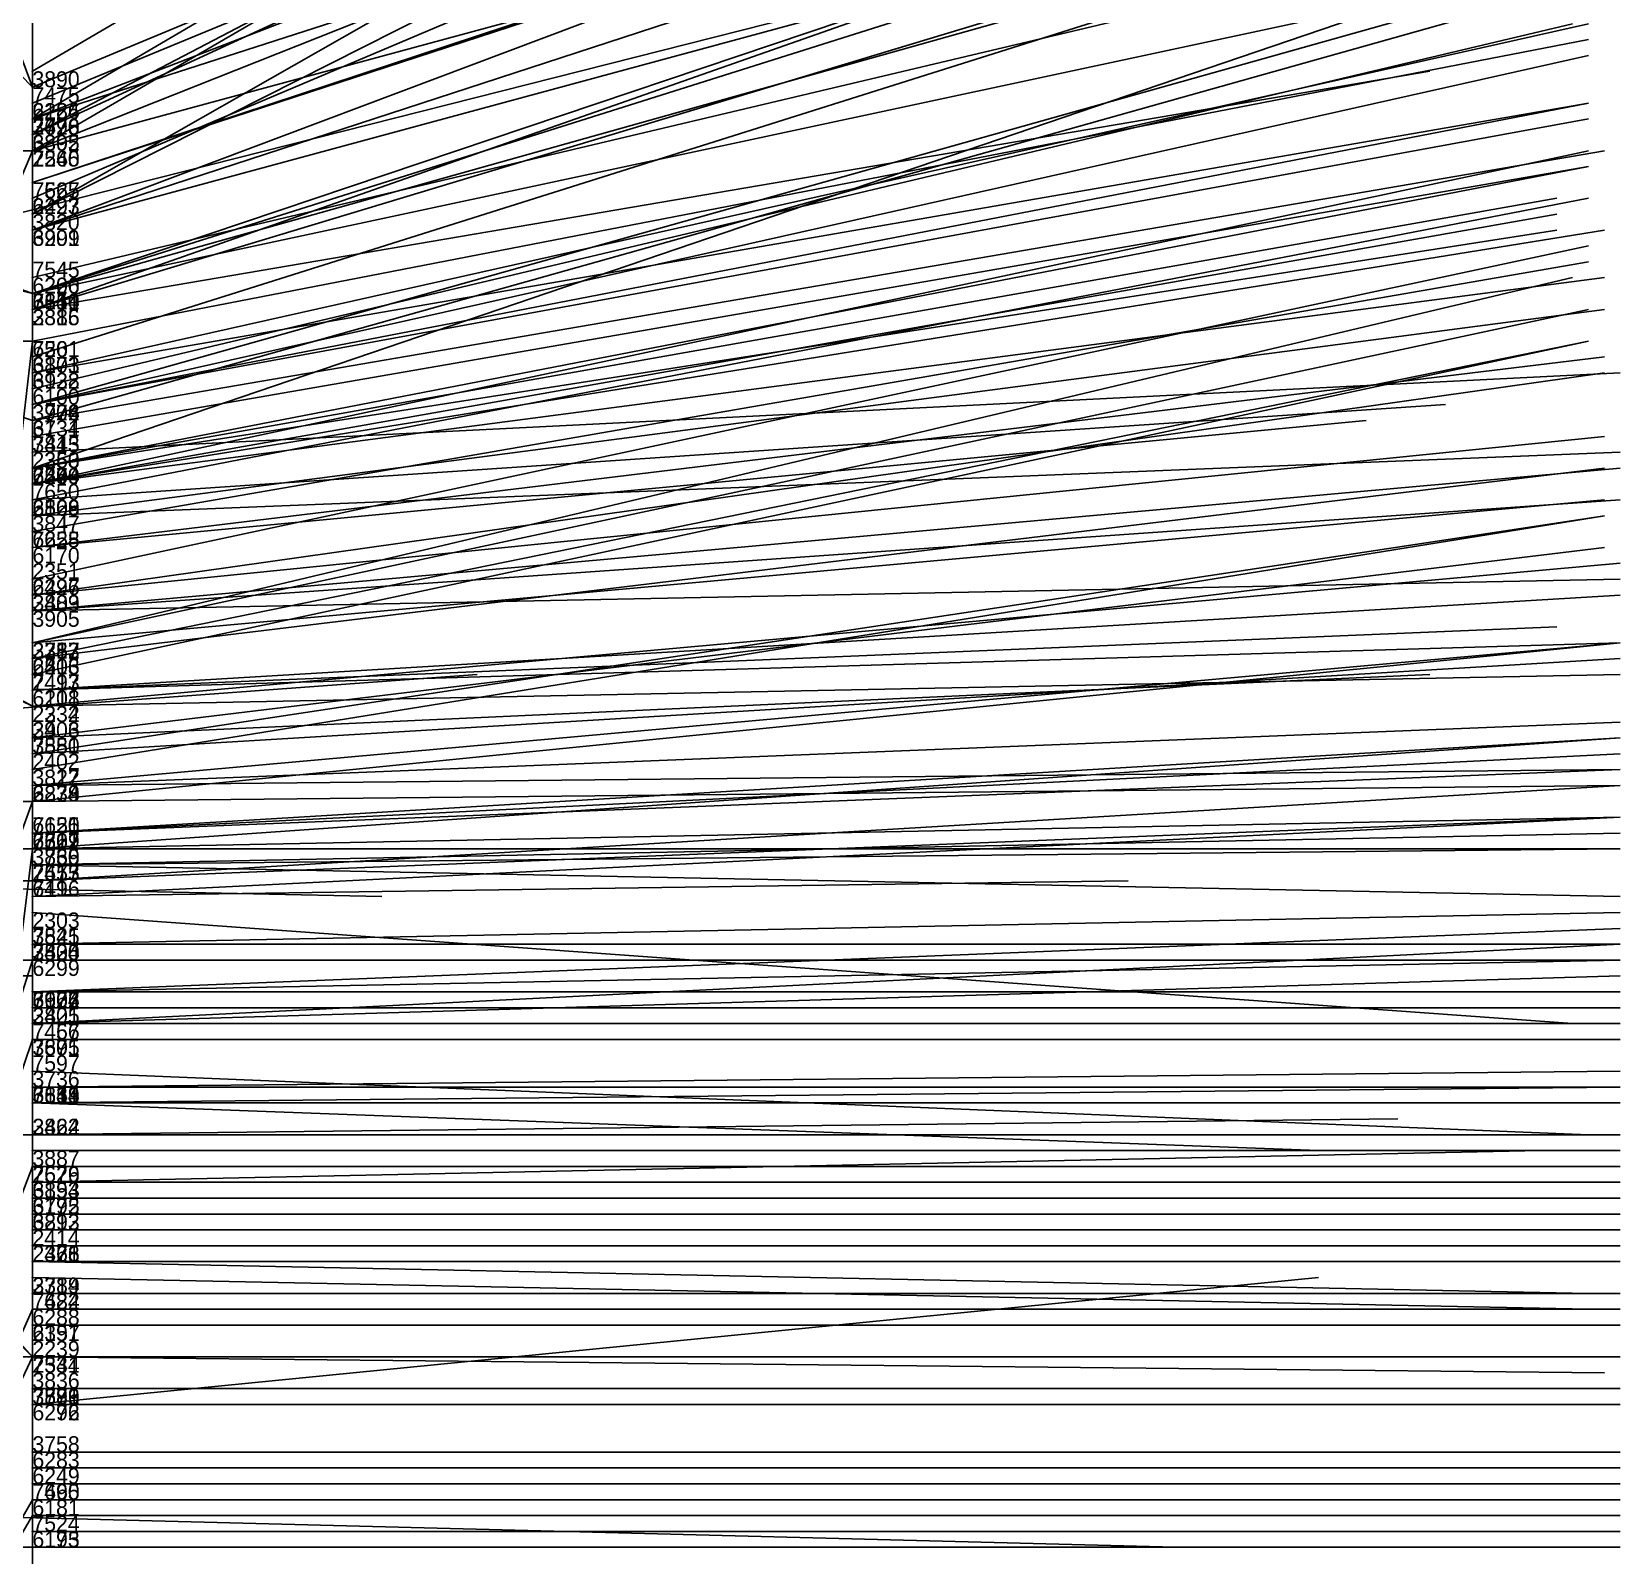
# Model space of a CAD drawing. Extents: x -0.07 to 1.1, y -0.07 to 1.1.
# Drawn here: x 1 to 1.1, y 0.8725 to 0.9685 of the extents above; entities that cross this region are included whole.
import ezdxf

# ---------------------------------------------------------------- set-up
doc = ezdxf.new("R2010")
doc.units = 0
for name, color, linetype in [('Clients', 3, 'CONTINUOUS'), ('Facilities', 3, 'CONTINUOUS'), ('Facilities_lines', 3, 'CONTINUOUS'), ('Min_max_boxes', 1, 'CONTINUOUS'), ('Normals', 1, 'CONTINUOUS'), ('Source_points', 5, 'CONTINUOUS'), ('Text', 3, 'CONTINUOUS')]:
    doc.layers.add(name, color=color, linetype=linetype)

msp = doc.modelspace()

# ---------------------------------------------------------------- linework, layer by layer
at = {"layer": 'Clients', "color": 5}
for p in [(1, 0.936, 0.964), (1, 0.914, 0.993), (1, 0.91, 0.85), (1, 0.905, 0.788), (1, 0.905, 0.874), (1, 0.901, 0.981), (1, 0.897, 0.792), (1, 0.896, 0.753), (1, 0.889, 0.844), (1, 0.888, 0.825), (1, 0.885, 0.813), (1, 0.883, 0.447), (1, 0.882, 0.44), (1, 0.882, 0.985), (1, 0.879, 0.498), (1, 0.879, 0.685), (1, 0.878, 0.552), (1, 0.876, 0.769), (1, 0.875, 0.551), (1, 0.875, 0.862), (1, 0.873, 0.574)]:
    msp.add_point(p, dxfattribs=at)
at = {"layer": 'Facilities', "color": 3}
for p in [(1, 0.966, 0.351), (1, 0.965, 0.958), (1, 0.964, 0.713), (1, 0.963, 0.033), (1, 0.963, 0.356), (1, 0.963, 0.786), (1, 0.962, 0.134), (1, 0.962, 0.361), (1, 0.961, 0.177), (1, 0.961, 0.716), (1, 0.961, 0.93), (1, 0.959, 0.818), (1, 0.959, 0.859), (1, 0.958, 0.647), (1, 0.957, 0.192), (1, 0.957, 0.625), (1, 0.956, 0.322), (1, 0.956, 0.488), (1, 0.956, 0.701), (1, 0.953, 0.848), (1, 0.952, 0.564), (1, 0.952, 0.691), (1, 0.952, 0.518), (1, 0.952, 0.765), (1, 0.951, 0.016), (1, 0.951, 0.276), (1, 0.951, 0.501), (1, 0.949, 0.737), (1, 0.949, 0.925), (1, 0.948, 0.47), (1, 0.947, 0.321), (1, 0.947, 0.741), (1, 0.946, 0.524), (1, 0.945, 0.437), (1, 0.945, 0.322), (1, 0.945, 0.463), (1, 0.945, 0.526), (1, 0.944, 0.454), (1, 0.944, 0.72), (1, 0.943, 0.862), (1, 0.942, 0.387), (1, 0.941, 0.033), (1, 0.941, 0.042), (1, 0.941, 0.233), (1, 0.941, 0.553), (1, 0.94, 0.035), (1, 0.94, 0.086), (1, 0.94, 0.848), (1, 0.94, 0.764), (1, 0.939, 0.015), (1, 0.939, 0.475), (1, 0.938, 0.367), (1, 0.938, 0.712), (1, 0.937, 0.644), (1, 0.936, 0.562), (1, 0.934, 0.178), (1, 0.933, 0.12), (1, 0.933, 0.673), (1, 0.932, 0.098), (1, 0.932, 0.37), (1, 0.932, 0.438), (1, 0.93, 0.235), (1, 0.93, 0.222), (1, 0.93, 0.314), (1, 0.929, 0.248), (1, 0.929, 0.218), (1, 0.929, 0.725), (1, 0.928, 0.236), (1, 0.927, 0.103), (1, 0.927, 0.514), (1, 0.927, 0.946), (1, 0.926, 0.097), (1, 0.926, 0.067), (1, 0.926, 0.587), (1, 0.924, 0.005), (1, 0.924, 0.473), (1, 0.923, 0.265), (1, 0.923, 0.873), (1, 0.922, 0.232), (1, 0.921, 0.295), (1, 0.921, 0.414), (1, 0.921, 0.645), (1, 0.92, 0.172), (1, 0.92, 0.389), (1, 0.918, 0.711), (1, 0.918, 0.694), (1, 0.918, 0.544), (1, 0.918, 0.824), (1, 0.918, 0.828), (1, 0.917, 0.08), (1, 0.917, 0.079), (1, 0.917, 0.352), (1, 0.917, 0.855), (1, 0.916, 0.069), (1, 0.916, 0.389), (1, 0.916, 0.489), (1, 0.915, 0.812), (1, 0.915, 0.79), (1, 0.914, 0.692), (1, 0.913, 0.05), (1, 0.911, 0.437), (1, 0.911, 0.916), (1, 0.91, 0.137), (1, 0.91, 0.497), (1, 0.91, 0.612), (1, 0.908, 0.434), (1, 0.908, 0.681), (1, 0.908, 0.832), (1, 0.907, 0.51), (1, 0.906, 0.147), (1, 0.906, 0.174), (1, 0.906, 0.262), (1, 0.906, 0.874), (1, 0.905, 0.4), (1, 0.905, 0.299), (1, 0.903, 0.934), (1, 0.902, 0.271), (1, 0.902, 0.412), (1, 0.901, 0.26), (1, 0.901, 0.657), (1, 0.899, 0.448), (1, 0.898, 0.368), (1, 0.896, 0.018), (1, 0.896, 0.43), (1, 0.895, 0.565), (1, 0.894, 0.295), (1, 0.894, 0.339), (1, 0.893, 0.142), (1, 0.893, 0.534), (1, 0.892, 0.104), (1, 0.891, 0.056), (1, 0.891, 0.198), (1, 0.89, 0.052), (1, 0.889, 0.351), (1, 0.887, 0.077), (1, 0.887, 0.694), (1, 0.887, 0.537), (1, 0.885, 0.051), (1, 0.885, 0.06), (1, 0.883, 0.378), (1, 0.882, 0.546), (1, 0.882, 0.545), (1, 0.882, 0.916), (1, 0.877, 0.887), (1, 0.874, 0.538)]:
    msp.add_point(p, dxfattribs=at)
at = {"layer": 'Facilities_lines', "color": 3}
for p, q in [((1, 0.952, 0.518), (0.807, 1, 0.505)), ((1, 0.944, 0.454), (0.827, 1, 0.474)), ((1, 0.952, 0.518), (0.846, 1, 0.539)), ((1, 0.926, 0.587), (0.848, 1, 0.579)), ((1, 0.926, 0.587), (0.857, 1, 0.585)), ((1, 0.952, 0.518), (0.857, 1, 0.547)), ((1, 0.952, 0.518), (0.862, 1, 0.512)), ((1, 0.952, 0.518), (0.862, 1, 0.524)), ((1, 0.926, 0.587), (0.863, 1, 0.598)), ((1, 0.952, 0.518), (0.863, 1, 0.492)), ((1, 0.952, 0.518), (0.868, 1, 0.561)), ((1, 0.965, 0.958), (0.966, 1, 0.988)), ((1, 0.965, 0.958), (0.988, 0.997, 1)), ((1, 0.965, 0.958), (1, 0.995, 0.983)), ((1, 0.885, 0.051), (0.913, 0.982)), ((1, 0.981, 0.198), (1, 0.846, 0.199)), ((1, 0.981, 0.198), (1, 0.855, 0.207)), ((1, 0.981, 0.198), (1, 0.797, 0.261)), ((1, 0.981, 0.377), (1, 0.775, 0.341)), ((1, 0.981, 0.358), (1, 0.802, 0.46)), ((1, 0.981, 0.358), (1, 0.797, 0.456)), ((1, 0.981, 0.358), (1, 0.725, 0.382)), ((1, 0.981, 0.358), (1, 0.706, 0.366)), ((1, 0.981, 0.358), (1, 0.687, 0.368)), ((1, 0.981, 0.358), (1, 0.719, 0.374)), ((1, 0.981, 0.358), (1, 0.738, 0.401)), ((1, 0.98, 0.352), (1, 0.879, 0.498)), ((1, 0.98, 0.352), (1, 0.854, 0.454)), ((1, 0.98, 0.352), (1, 0.882, 0.44)), ((1, 0.98, 0.352), (1, 0.788, 0.404)), ((1, 0.98, 0.352), (1, 0.846, 0.317)), ((1, 0.98, 0.352), (1, 0.804, 0.311)), ((1, 0.98, 0.352), (1, 0.773, 0.346)), ((1, 0.98, 0.352), (1, 0.761, 0.305)), ((1, 0.98, 0.352), (1, 0.781, 0.285)), ((1, 0.98, 0.352), (1, 0.867, 0.43)), ((1, 0.98, 0.352), (1, 0.785, 0.335)), ((1, 0.98, 0.352), (1, 0.805, 0.291)), ((1, 0.98, 0.352), (1, 0.758, 0.363)), ((1, 0.98, 0.352), (1, 0.883, 0.447)), ((1, 0.98, 0.352), (1, 0.87, 0.476)), ((1, 0.98, 0.352), (1, 0.868, 0.282)), ((1, 0.98, 0.352), (1, 0.851, 0.465)), ((1, 0.98, 0.352), (1, 0.857, 0.303)), ((1, 0.98, 0.352), (1, 0.79, 0.324)), ((1, 0.98, 0.352), (1, 0.806, 0.382)), ((1, 0.98, 0.352), (1, 0.824, 0.385)), ((1, 0.98, 0.352), (1, 0.859, 0.412)), ((1, 0.98, 0.352), (1, 0.842, 0.26)), ((1, 0.98, 0.352), (1, 0.851, 0.392)), ((1, 0.98, 0.352), (1, 0.861, 0.412)), ((1, 0.98, 0.352), (1, 0.841, 0.259)), ((1, 0.98, 0.352), (1, 0.803, 0.282)), ((1, 0.98, 0.352), (1, 0.787, 0.392)), ((1, 0.98, 0.352), (1, 0.837, 0.387)), ((1, 0.98, 0.352), (1, 0.852, 0.359)), ((1, 0.98, 0.352), (1, 0.746, 0.359)), ((1, 0.98, 0.352), (1, 0.742, 0.336)), ((1, 0.98, 0.352), (1, 0.757, 0.341)), ((1, 0.978, 0.752), (1, 0.858, 0.749)), ((1, 0.978, 0.752), (1, 0.856, 0.688)), ((1, 0.978, 0.752), (1, 0.795, 0.682)), ((1, 0.978, 0.752), (1, 0.807, 0.67)), ((1, 0.978, 0.752), (1, 0.841, 0.667)), ((1, 0.978, 0.752), (1, 0.841, 0.663)), ((1, 0.978, 0.752), (1, 0.753, 0.729)), ((1, 0.978, 0.752), (1, 0.728, 0.755)), ((1, 0.978, 0.752), (1, 0.797, 0.746)), ((1, 0.978, 0.752), (1, 0.765, 0.713)), ((1, 0.978, 0.752), (1, 0.855, 0.688)), ((1, 0.978, 0.752), (1, 0.871, 0.69)), ((1, 0.978, 0.752), (1, 0.896, 0.753)), ((1, 0.978, 0.752), (1, 0.84, 0.666)), ((1, 0.978, 0.752), (1, 0.853, 0.632)), ((1, 0.978, 0.752), (1, 0.819, 0.683)), ((1, 0.978, 0.752), (1, 0.839, 0.69)), ((1, 0.978, 0.752), (1, 0.844, 0.655)), ((1, 0.978, 0.752), (1, 0.769, 0.715)), ((1, 0.978, 0.752), (1, 0.822, 0.746)), ((1, 0.978, 0.752), (1, 0.848, 0.634)), ((1, 0.978, 0.752), (1, 0.857, 0.687)), ((1, 0.978, 0.752), (1, 0.855, 0.664)), ((1, 0.978, 0.752), (1, 0.85, 0.664)), ((1, 0.978, 0.752), (1, 0.879, 0.685)), ((1, 0.978, 0.752), (1, 0.839, 0.746)), ((1, 0.978, 0.752), (1, 0.762, 0.79)), ((1, 0.978, 0.752), (1, 0.858, 0.815)), ((1, 0.885, 0.051), (0.908, 0.975)), ((1, 0.975, 0.401), (1, 0.752, 0.418)), ((1, 0.975, 0.401), (1, 0.875, 0.551)), ((1, 0.975, 0.401), (1, 0.86, 0.535)), ((1, 0.975, 0.401), (1, 0.878, 0.552)), ((1, 0.975, 0.401), (1, 0.857, 0.533)), ((1, 0.965, 0.958), (1, 0.801, 0.999)), ((1, 0.965, 0.958), (1, 0.889, 0.844)), ((1, 0.965, 0.958), (1, 0.882, 0.985)), ((1, 0.965, 0.958), (1, 0.849, 0.977)), ((1, 0.965, 0.958), (1, 0.805, 0.998)), ((1, 0.965, 0.958), (1, 0.901, 0.981)), ((1, 0.965, 0.958), (1, 0.936, 0.964)), ((1, 0.965, 0.958), (1, 0.785, 0.973)), ((1, 0.965, 0.958), (1, 0.794, 0.99)), ((1, 0.965, 0.958), (1, 0.751, 0.973)), ((1, 0.965, 0.958), (1, 0.735, 0.976)), ((1, 0.965, 0.958), (1, 0.757, 0.979)), ((1, 0.961, 0.177), (0.978, 0.909)), ((1, 0.952, 0.518), (1, 0.825, 0.501)), ((1, 0.952, 0.518), (1, 0.727, 0.491)), ((1, 0.952, 0.518), (1, 0.727, 0.5)), ((1, 0.952, 0.518), (1, 0.74, 0.505)), ((1, 0.952, 0.518), (1, 0.836, 0.57)), ((1, 0.952, 0.518), (1, 0.78, 0.521)), ((1, 0.952, 0.518), (1, 0.843, 0.598)), ((1, 0.952, 0.518), (1, 0.85, 0.55)), ((1, 0.952, 0.518), (1, 0.813, 0.558)), ((1, 0.952, 0.518), (1, 0.838, 0.524)), ((1, 0.952, 0.518), (1, 0.868, 0.55)), ((1, 0.952, 0.518), (1, 0.856, 0.592)), ((1, 0.952, 0.518), (1, 0.873, 0.574)), ((1, 0.952, 0.518), (1, 0.815, 0.526)), ((1, 0.952, 0.518), (1, 0.808, 0.57)), ((1, 0.952, 0.518), (1, 0.824, 0.536)), ((1, 0.952, 0.518), (1, 0.716, 0.516)), ((1, 0.952, 0.518), (1, 0.744, 0.517)), ((1, 0.952, 0.518), (1, 0.774, 0.569)), ((1, 0.952, 0.518), (1, 0.779, 0.55)), ((1, 0.952, 0.518), (1, 0.808, 0.611)), ((1, 0.952, 0.518), (1, 0.808, 0.619)), ((1, 0.952, 0.518), (1, 0.794, 0.56)), ((1, 0.952, 0.518), (1, 0.81, 0.614)), ((1, 0.952, 0.518), (1, 0.827, 0.622)), ((1, 0.952, 0.518), (1, 0.769, 0.534)), ((1, 0.952, 0.518), (1, 0.722, 0.529)), ((1, 0.952, 0.518), (1, 0.764, 0.558)), ((1, 0.952, 0.518), (1, 0.765, 0.528)), ((1, 0.949, 0.925), (0.99, 0.862, 1)), ((1, 0.945, 0.437), (1, 0.693, 0.436)), ((1, 0.945, 0.437), (1, 0.692, 0.436)), ((1, 0.944, 0.454), (1, 0.831, 0.378)), ((1, 0.944, 0.454), (1, 0.821, 0.496)), ((1, 0.944, 0.454), (1, 0.783, 0.488)), ((1, 0.944, 0.454), (1, 0.794, 0.471)), ((1, 0.944, 0.454), (1, 0.772, 0.486)), ((1, 0.944, 0.454), (1, 0.778, 0.488)), ((1, 0.944, 0.454), (1, 0.699, 0.44)), ((1, 0.944, 0.454), (1, 0.701, 0.474)), ((1, 0.944, 0.454), (1, 0.726, 0.42)), ((1, 0.944, 0.454), (1, 0.729, 0.473)), ((1, 0.944, 0.454), (1, 0.702, 0.446)), ((1, 0.944, 0.454), (1, 0.714, 0.441)), ((1, 0.944, 0.72), (1, 0.689, 0.721)), ((1, 0.944, 0.72), (1, 0.742, 0.677)), ((1, 0.944, 0.72), (1, 0.726, 0.683)), ((1, 0.944, 0.72), (1, 0.729, 0.688)), ((1, 0.944, 0.72), (1, 0.747, 0.685)), ((1, 0.944, 0.72), (1, 0.754, 0.682)), ((1, 0.944, 0.72), (1, 0.75, 0.669)), ((1, 0.944, 0.72), (1, 0.761, 0.699)), ((1, 0.942, 0.387), (1, 0.691, 0.382)), ((1, 0.927, 0.946), (1, 0.914, 0.993)), ((1, 0.926, 0.587), (1, 0.692, 0.589)), ((1, 0.926, 0.587), (1, 0.732, 0.558)), ((1, 0.926, 0.587), (1, 0.743, 0.617)), ((1, 0.926, 0.587), (1, 0.704, 0.606)), ((1, 0.926, 0.587), (1, 0.717, 0.579)), ((1, 0.926, 0.587), (1, 0.737, 0.63)), ((1, 0.926, 0.587), (1, 0.725, 0.555)), ((1, 0.926, 0.587), (1, 0.677, 0.584)), ((1, 0.926, 0.587), (1, 0.741, 0.565)), ((1, 0.926, 0.587), (1, 0.696, 0.574)), ((1, 0.926, 0.587), (1, 0.713, 0.546)), ((1, 0.926, 0.587), (1, 0.734, 0.592)), ((1, 0.926, 0.587), (1, 0.75, 0.665)), ((1, 0.926, 0.587), (1, 0.745, 0.649)), ((1, 0.926, 0.587), (1, 0.782, 0.639)), ((1, 0.926, 0.587), (1, 0.817, 0.641)), ((1, 0.926, 0.587), (1, 0.767, 0.665)), ((1, 0.926, 0.587), (1, 0.766, 0.622)), ((1, 0.926, 0.587), (1, 0.807, 0.653)), ((1, 0.926, 0.587), (1, 0.772, 0.598)), ((1, 0.926, 0.587), (1, 0.777, 0.673)), ((1, 0.92, 0.172), (0.983, 0.873)), ((1, 0.917, 0.855), (0.989, 0.828, 1)), ((0.976, 0.834, 1), (1, 0.91, 0.85)), ((0.976, 0.834, 1), (1, 0.905, 0.874)), ((1, 0.847, 0.951), (1, 0.905, 0.788)), ((0.976, 0.834, 1), (1, 0.897, 0.792)), ((0.976, 0.834, 1), (1, 0.888, 0.825)), ((0.976, 0.834, 1), (1, 0.885, 0.813)), ((0.976, 0.834, 1), (1, 0.876, 0.769)), ((0.976, 0.834, 1), (1, 0.875, 0.862))]:
    msp.add_line(p, q, dxfattribs=at)
at = {"layer": 'Min_max_boxes', "color": 1}
for p, q in [((1, 0.797), (1, 1)), ((1, 0.797, 0.261), (1, 1, 0.261)), ((1, 0.699, 0.378), (1, 1, 0.378)), ((1, 0.699, 0.496), (1, 1, 0.496)), ((1, 0.742, 0.259), (1, 1, 0.259)), ((1, 0.742, 0.498), (1, 1, 0.498)), ((1, 0.687, 0.358), (1, 1, 0.358)), ((1, 0.687, 0.46), (1, 1, 0.46)), ((1, 0.752, 0.401), (1, 1, 0.401)), ((1, 0.752, 0.552), (1, 1, 0.552)), ((1, 0.677, 0.546), (1, 1, 0.546)), ((1, 0.677, 0.673), (1, 1, 0.673)), ((1, 0.728, 0.632), (1, 1, 0.632)), ((1, 0.728, 0.815), (1, 1, 0.815)), ((1, 0.716, 0.491), (1, 1, 0.491)), ((1, 0.716, 0.622), (1, 1, 0.622)), ((1, 0.778, 0.76), (1, 1, 0.76)), ((1, 0.778, 1), (1, 1, 1)), ((1, 0.735, 0.844), (1, 1, 0.844)), ((1, 0.735, 1), (1, 1, 1)), ((1, 0.915, 0.856), (1, 0.985, 0.856)), ((1, 0.915, 1), (1, 0.985, 1)), ((1, 0.885), (1, 0.982)), ((1, 0.885, 0.051), (1, 0.982, 0.051)), ((1, 0.775, 0.341), (1, 0.981, 0.341)), ((1, 0.981, 0.341), (1, 0.775, 0.341)), ((1, 0.775, 0.377), (1, 0.981, 0.377)), ((1, 0.981, 0.377), (1, 0.775, 0.377)), ((1, 0.961), (0.978, 0.961)), ((1, 0.961, 0.177), (0.978, 0.961, 0.177)), ((1, 0.909), (1, 0.961)), ((1, 0.909, 0.177), (1, 0.961, 0.177)), ((1, 0.961), (1, 0.961, 0.177)), ((1, 0.949, 0.925), (0.99, 0.949, 0.925)), ((1, 0.949, 1), (0.99, 0.949, 1)), ((1, 0.862, 0.925), (1, 0.949, 0.925)), ((1, 0.862, 1), (1, 0.949, 1)), ((1, 0.949, 0.925), (1, 0.949, 1)), ((1, 0.692, 0.436), (1, 0.945, 0.436)), ((1, 0.945, 0.436), (1, 0.945, 0.436)), ((1, 0.945, 0.436), (1, 0.692, 0.436)), ((1, 0.692, 0.437), (1, 0.945, 0.437)), ((1, 0.945, 0.437), (1, 0.945, 0.437)), ((1, 0.945, 0.437), (1, 0.692, 0.437)), ((1, 0.945, 0.436), (1, 0.945, 0.437)), ((1, 0.945, 0.436), (1, 0.945, 0.437)), ((1, 0.689, 0.669), (1, 0.944, 0.669)), ((1, 0.944, 0.669), (1, 0.944, 0.669)), ((1, 0.944, 0.669), (1, 0.689, 0.669)), ((1, 0.689, 0.721), (1, 0.944, 0.721)), ((1, 0.944, 0.721), (1, 0.944, 0.721)), ((1, 0.944, 0.721), (1, 0.689, 0.721)), ((1, 0.944, 0.669), (1, 0.944, 0.721)), ((1, 0.944, 0.669), (1, 0.944, 0.721)), ((1, 0.691, 0.382), (1, 0.942, 0.382)), ((1, 0.942, 0.382), (1, 0.942, 0.382)), ((1, 0.942, 0.382), (1, 0.691, 0.382)), ((1, 0.691, 0.387), (1, 0.942, 0.387)), ((1, 0.942, 0.387), (1, 0.942, 0.387)), ((1, 0.942, 0.387), (1, 0.691, 0.387)), ((1, 0.942, 0.382), (1, 0.942, 0.387)), ((1, 0.942, 0.382), (1, 0.942, 0.387)), ((1, 0.914, 0.946), (1, 0.927, 0.946)), ((1, 0.927, 0.946), (1, 0.927, 0.946)), ((1, 0.927, 0.946), (1, 0.914, 0.946)), ((1, 0.914, 0.993), (1, 0.927, 0.993)), ((1, 0.927, 0.993), (1, 0.927, 0.993)), ((1, 0.927, 0.993), (1, 0.914, 0.993)), ((1, 0.927, 0.946), (1, 0.927, 0.993)), ((1, 0.927, 0.946), (1, 0.927, 0.993)), ((1, 0.92), (0.983, 0.92)), ((1, 0.92, 0.172), (0.983, 0.92, 0.172)), ((1, 0.873), (1, 0.92)), ((1, 0.873, 0.172), (1, 0.92, 0.172)), ((1, 0.92), (1, 0.92, 0.172)), ((1, 0.917, 0.855), (0.989, 0.917, 0.855)), ((1, 0.917, 1), (0.989, 0.917, 1)), ((1, 0.828, 0.855), (1, 0.917, 0.855)), ((1, 0.828, 1), (1, 0.917, 1)), ((1, 0.917, 0.855), (1, 0.917, 1)), ((0.95, 0.915, 0.856), (1, 0.915, 0.856)), ((0.95, 0.915, 1), (1, 0.915, 1)), ((1, 0.915, 0.856), (1, 0.915, 1)), ((1, 0.914, 0.946), (1, 0.914, 0.946)), ((1, 0.914, 0.993), (1, 0.914, 0.993)), ((1, 0.914, 0.946), (1, 0.914, 0.993)), ((1, 0.914, 0.946), (1, 0.914, 0.993)), ((1, 0.91, 0.769), (0.976, 0.91, 0.769)), ((1, 0.91, 1), (0.976, 0.91, 1)), ((1, 0.682, 0.769), (1, 0.91, 0.769)), ((1, 0.682, 1), (1, 0.91, 1)), ((1, 0.91, 0.769), (1, 0.91, 1)), ((0.978, 0.909), (1, 0.909)), ((0.978, 0.909, 0.177), (1, 0.909, 0.177)), ((1, 0.909), (1, 0.909, 0.177)), ((1, 0.899), (0.947, 0.899)), ((1, 0.899, 0.398), (0.947, 0.899, 0.398)), ((1, 0.521), (1, 0.899)), ((1, 0.521, 0.398), (1, 0.899, 0.398)), ((1, 0.899), (1, 0.899, 0.398)), ((0.908, 0.885), (1, 0.885)), ((0.908, 0.885, 0.051), (1, 0.885, 0.051)), ((1, 0.885), (1, 0.885, 0.051)), ((0.983, 0.873), (1, 0.873)), ((0.983, 0.873, 0.172), (1, 0.873, 0.172)), ((1, 0.873), (1, 0.873, 0.172))]:
    msp.add_line(p, q, dxfattribs=at)
at = {"layer": 'Normals', "color": 1}
for p, q in [((1, 0.966, 0.351), (1.085, 1.016, 0.363)), ((1, 0.963, 0.356), (1.085, 1.013, 0.368)), ((1, 0.961, 0.177), (1.086, 1.011, 0.182)), ((1, 0.962, 0.361), (1.088, 1.008, 0.369)), ((1, 0.957, 0.192), (1.086, 1.006, 0.206)), ((1, 0.962, 0.134), (1.091, 1.004, 0.137)), ((1, 0.964, 0.713), (1.092, 1.002, 0.712)), ((1, 0.957, 0.625), (1.089, 1.002, 0.621)), ((1, 0.965, 0.958), (1.084, 1, 1)), ((1, 0.963, 0.786), (1.093, 0.999, 0.791)), ((1, 0.961, 0.716), (1.093, 0.998, 0.712)), ((1, 0.958, 0.647), (1.092, 0.997, 0.644)), ((1, 0.963, 0.033), (1.093, 0.993, 0.012)), ((1, 0.956, 0.488), (1.093, 0.991, 0.483)), ((1, 0.959, 0.818), (1.095, 0.99, 0.82)), ((1, 0.959, 0.859), (1.094, 0.99, 0.848)), ((1, 0.956, 0.701), (1.095, 0.987, 0.696)), ((1, 0.961, 0.93), (1.096, 0.987, 0.939)), ((1, 0.951, 0.276), (1.094, 0.984, 0.266)), ((1, 0.952, 0.518), (1.095, 0.984, 0.523)), ((1, 0.956, 0.322), (1.096, 0.982, 0.316)), ((1, 0.952, 0.765), (1.095, 0.982, 0.771)), ((1, 0.951, 0.501), (1.096, 0.98, 0.502)), ((1, 0.952, 0.564), (1.096, 0.979, 0.564)), ((1, 0.948, 0.47), (1.095, 0.978, 0.468)), ((1, 0.953, 0.848), (1.097, 0.976, 0.841)), ((0.991, 0.955), (1.066, 0.974, -0.064)), ((1, 0.941, 0.233), (1.094, 0.973, 0.225)), ((1, 0.952, 0.691), (1.098, 0.973, 0.687)), ((1, 0.945, 0.463), (1.096, 0.972, 0.463)), ((1, 0.944, 0.454), (1.096, 0.971, 0.46)), ((1, 0.947, 0.741), (1.098, 0.969, 0.743)), ((1, 0.946, 0.524), (1.097, 0.969, 0.525)), ((1, 0.949, 0.737), (1.098, 0.968, 0.736)), ((1, 0.949, 0.925), (1.098, 0.968, 0.935)), ((1, 0.945, 0.526), (1.098, 0.967, 0.525)), ((1, 0.951, 0.016), (1.088, 0.966, -0.028)), ((1, 0.945, 0.437), (1.098, 0.964, 0.439)), ((1, 0.947, 0.321), (1.098, 0.964, 0.317)), ((1, 0.945, 0.322), (1.098, 0.963, 0.317)), ((1, 0.944, 0.72), (1.099, 0.961, 0.722)), ((1, 0.94, 0.764), (1.098, 0.961, 0.765)), ((1, 0.941, 0.553), (1.098, 0.96, 0.551)), ((1, 0.943, 0.862), (1.098, 0.96, 0.855)), ((1, 0.941, 0.042), (1.096, 0.958, 0.022)), ((1, 0.939, 0.475), (1.098, 0.958, 0.473)), ((1, 0.94, 0.035), (1.096, 0.957, 0.014)), ((1, 0.941, 0.033), (1.096, 0.956, 0.008)), ((1, 0.94, 0.848), (1.099, 0.956, 0.842)), ((1, 0.934, 0.178), (1.098, 0.955, 0.182)), ((1, 0.937, 0.644), (1.098, 0.954, 0.641)), ((1, 0.93, 0.235), (1.097, 0.953, 0.229)), ((1, 0.94, 0.086), (1.099, 0.953, 0.086)), ((1, 0.93, 0.222), (1.098, 0.951, 0.223)), ((1, 0.938, 0.712), (1.099, 0.951, 0.712)), ((1, 0.929, 0.248), (1.098, 0.949, 0.246)), ((1, 0.928, 0.236), (1.098, 0.949, 0.23)), ((1, 0.929, 0.218), (1.098, 0.949, 0.219)), ((1, 0.936, 0.562), (1.099, 0.948, 0.559)), ((1, 0.933, 0.12), (1.099, 0.947, 0.119)), ((1, 0.942, 0.387), (1.1, 0.947, 0.389)), ((1, 0.939, 0.015), (1.089, 0.945, -0.029)), ((1, 0.936, 0.964), (1.084, 0.944, 1.018)), ((1, 0.933, 0.673), (1.099, 0.943, 0.669)), ((1, 0.938, 0.367), (1.1, 0.942, 0.367)), ((1, 0.932, 0.098), (1.1, 0.941, 0.098)), ((1, 0.929, 0.725), (1.099, 0.941, 0.725)), ((1, 0.93, 0.314), (1.099, 0.939, 0.31)), ((1, 0.932, 0.438), (1.1, 0.939, 0.438)), ((1, 0.922, 0.232), (1.099, 0.938, 0.231)), ((1, 0.923, 0.265), (1.099, 0.938, 0.263)), ((1, 0.924, 0.473), (1.099, 0.936, 0.473)), ((1, 0.926, 0.587), (1.1, 0.935, 0.591)), ((1, 0.932, 0.37), (1.1, 0.934, 0.37)), ((1, 0.927, 0.514), (1.1, 0.933, 0.515)), ((1, 0.927, 0.946), (1.096, 0.931, 0.974)), ((1, 0.92, 0.172), (1.1, 0.93, 0.174)), ((1, 0.927, 0.103), (1.1, 0.93, 0.103)), ((1, 0.921, 0.295), (1.1, 0.93, 0.293)), ((1, 0.923, 0.873), (1.1, 0.929, 0.873)), ((0.974, 0.924, 1), (1.028, 0.928, 1.084)), ((1, 0.926, 0.097), (1.1, 0.928, 0.096)), ((1, 0.926, 0.067), (1.1, 0.928, 0.063)), ((1, 0.924, 0.005), (1.088, 0.928, -0.042)), ((1, 0.921, 0.645), (1.1, 0.925, 0.645)), ((1, 0.918, 0.711), (1.1, 0.924, 0.71)), ((1, 0.918, 0.694), (1.1, 0.924, 0.692)), ((1, 0.917, 0.855), (1.1, 0.924, 0.853)), ((1, 0.918, 0.824), (1.1, 0.924, 0.823)), ((1, 0.918, 0.828), (1.1, 0.923, 0.826)), ((1, 0.921, 0.414), (1.1, 0.922, 0.414)), ((1, 0.918, 0.544), (1.1, 0.922, 0.545)), ((1, 0.92, 0.389), (1.1, 0.921, 0.389)), ((1, 0.915, 0.812), (1.1, 0.921, 0.812)), ((1, 0.917, 0.08), (1.1, 0.919, 0.079)), ((1, 0.917, 0.079), (1.1, 0.919, 0.078)), ((1, 0.914, 0.692), (1.1, 0.919, 0.689)), ((1, 0.915, 0.79), (1.1, 0.919, 0.79)), ((1, 0.916, 0.489), (1.1, 0.918, 0.489)), ((1, 0.916, 0.389), (1.1, 0.917, 0.389)), ((1, 0.917, 0.352), (1.1, 0.917, 0.352)), ((1, 0.916, 0.069), (1.1, 0.914, 0.063)), ((0.974, 0.915, 1), (1.022, 0.914, 1.088)), ((1, 0.914, 0.993), (1.069, 0.915, 1.065)), ((1, 0.913, 0.05), (1.097, 0.906, 0.028)), ((1, 0.911, 0.916), (1.1, 0.913, 0.923)), ((1, 0.908, 0.832), (1.1, 0.912, 0.831)), ((1, 0.906, 0.174), (1.1, 0.911, 0.175)), ((1, 0.911, 0.437), (1.1, 0.911, 0.437)), ((1, 0.91, 0.137), (1.1, 0.91, 0.137)), ((1, 0.91, 0.497), (1.1, 0.91, 0.497)), ((1, 0.908, 0.681), (1.1, 0.91, 0.679)), ((1, 0.91, 0.612), (1.1, 0.91, 0.612)), ((1, 0.91, 0.85), (1.1, 0.91, 0.85)), ((1, 0.906, 0.262), (1.1, 0.909, 0.261)), ((1, 0.908, 0.434), (1.1, 0.908, 0.434)), ((1, 0.907, 0.51), (1.1, 0.907, 0.51)), ((1, 0.906, 0.147), (1.1, 0.906, 0.147)), ((1, 0.906, 0.874), (1.1, 0.906, 0.874)), ((1, 0.905, 0.4), (1.1, 0.905, 0.4)), ((1, 0.905, 0.299), (1.1, 0.905, 0.299)), ((1, 0.905, 0.788), (1.1, 0.905, 0.788)), ((1, 0.905, 0.874), (1.1, 0.905, 0.874)), ((1, 0.902, 0.271), (1.1, 0.903, 0.271)), ((1, 0.903, 0.934), (1.098, 0.899, 0.955)), ((1, 0.901, 0.26), (1.1, 0.902, 0.26)), ((1, 0.902, 0.412), (1.1, 0.902, 0.412)), ((1, 0.901, 0.657), (1.1, 0.901, 0.657)), ((1, 0.901, 0.981), (1.081, 0.898, 1.04)), ((0.999, 0.899), (1.086, 0.9, -0.049)), ((1, 0.899, 0.448), (1.1, 0.899, 0.448)), ((1, 0.896, 0.018), (1.095, 0.898, -0.014)), ((1, 0.898, 0.368), (1.1, 0.898, 0.368)), ((1, 0.897, 0.792), (1.1, 0.897, 0.792)), ((1, 0.896, 0.43), (1.1, 0.896, 0.43)), ((1, 0.896, 0.753), (1.1, 0.896, 0.753)), ((1, 0.895, 0.565), (1.1, 0.895, 0.565)), ((1, 0.894, 0.295), (1.1, 0.894, 0.295)), ((1, 0.894, 0.339), (1.1, 0.894, 0.339)), ((1, 0.893, 0.142), (1.1, 0.893, 0.142)), ((1, 0.893, 0.534), (1.1, 0.893, 0.534)), ((1, 0.892, 0.104), (1.1, 0.892, 0.104)), ((1, 0.891, 0.056), (1.098, 0.889, 0.038)), ((1, 0.891, 0.198), (1.1, 0.891, 0.198)), ((1, 0.89, 0.052), (1.098, 0.888, 0.034)), ((1, 0.882, 0.985), (1.081, 0.89, 1.043)), ((1, 0.889, 0.351), (1.1, 0.889, 0.351)), ((1, 0.889, 0.844), (1.1, 0.889, 0.844)), ((1, 0.888, 0.825), (1.1, 0.888, 0.825)), ((1, 0.887, 0.077), (1.1, 0.887, 0.072)), ((1, 0.887, 0.694), (1.1, 0.887, 0.694)), ((1, 0.887, 0.537), (1.1, 0.887, 0.537)), ((1, 0.885, 0.051), (1.099, 0.884, 0.036)), ((1, 0.885, 0.06), (1.099, 0.884, 0.048)), ((1, 0.885, 0.813), (1.1, 0.885, 0.813)), ((1, 0.883, 0.447), (1.1, 0.883, 0.447)), ((1, 0.883, 0.378), (1.1, 0.883, 0.378)), ((1, 0.882, 0.44), (1.1, 0.882, 0.44)), ((1, 0.882, 0.546), (1.1, 0.882, 0.546)), ((1, 0.882, 0.545), (1.1, 0.882, 0.545)), ((1, 0.882, 0.916), (1.1, 0.882, 0.922)), ((1, 0.879, 0.498), (1.1, 0.879, 0.498)), ((1, 0.879, 0.685), (1.1, 0.879, 0.685)), ((1, 0.878, 0.552), (1.1, 0.878, 0.552)), ((1, 0.877, 0.887), (1.1, 0.877, 0.887)), ((1, 0.876, 0.769), (1.1, 0.876, 0.769)), ((0.995, 0.875), (1.072, 0.873, -0.063)), ((1, 0.875, 0.551), (1.1, 0.875, 0.551)), ((1, 0.875, 0.862), (1.1, 0.875, 0.862)), ((1, 0.874, 0.538), (1.1, 0.874, 0.538)), ((1, 0.873, 0.574), (1.1, 0.873, 0.574))]:
    msp.add_line(p, q, dxfattribs=at)
at = {"layer": 'Source_points', "color": 5}
for p in [(1, 0.966, 0.351), (1, 0.965, 0.958), (1, 0.964, 0.713), (1, 0.963, 0.033), (1, 0.963, 0.356), (1, 0.963, 0.786), (1, 0.962, 0.134), (1, 0.962, 0.361), (1, 0.961, 0.177), (1, 0.961, 0.716), (1, 0.961, 0.93), (1, 0.959, 0.818), (1, 0.959, 0.859), (1, 0.958, 0.647), (1, 0.957, 0.192), (1, 0.957, 0.625), (1, 0.956, 0.322), (1, 0.956, 0.488), (1, 0.956, 0.701), (1, 0.953, 0.848), (1, 0.952, 0.564), (1, 0.952, 0.691), (1, 0.952, 0.518), (1, 0.952, 0.765), (1, 0.951, 0.016), (1, 0.951, 0.276), (1, 0.951, 0.501), (1, 0.949, 0.737), (1, 0.949, 0.925), (1, 0.948, 0.47), (1, 0.947, 0.321), (1, 0.947, 0.741), (1, 0.946, 0.524), (1, 0.945, 0.437), (1, 0.945, 0.322), (1, 0.945, 0.463), (1, 0.945, 0.526), (1, 0.944, 0.454), (1, 0.944, 0.72), (1, 0.943, 0.862), (1, 0.942, 0.387), (1, 0.941, 0.033), (1, 0.941, 0.042), (1, 0.941, 0.233), (1, 0.941, 0.553), (1, 0.94, 0.035), (1, 0.94, 0.086), (1, 0.94, 0.848), (1, 0.94, 0.764), (1, 0.939, 0.015), (1, 0.939, 0.475), (1, 0.938, 0.367), (1, 0.938, 0.712), (1, 0.937, 0.644), (1, 0.936, 0.562), (1, 0.936, 0.964), (1, 0.934, 0.178), (1, 0.933, 0.12), (1, 0.933, 0.673), (1, 0.932, 0.098), (1, 0.932, 0.37), (1, 0.932, 0.438), (1, 0.93, 0.235), (1, 0.93, 0.222), (1, 0.93, 0.314), (1, 0.929, 0.248), (1, 0.929, 0.218), (1, 0.929, 0.725), (1, 0.928, 0.236), (1, 0.927, 0.103), (1, 0.927, 0.514), (1, 0.927, 0.946), (1, 0.926, 0.097), (1, 0.926, 0.067), (1, 0.926, 0.587), (1, 0.924, 0.005), (1, 0.924, 0.473), (1, 0.923, 0.265), (1, 0.923, 0.873), (1, 0.922, 0.232), (1, 0.921, 0.295), (1, 0.921, 0.414), (1, 0.921, 0.645), (1, 0.92, 0.172), (1, 0.92, 0.389), (1, 0.918, 0.711), (1, 0.918, 0.694), (1, 0.918, 0.544), (1, 0.918, 0.824), (1, 0.918, 0.828), (1, 0.917, 0.08), (1, 0.917, 0.079), (1, 0.917, 0.352), (1, 0.917, 0.855), (1, 0.916, 0.069), (1, 0.916, 0.389), (1, 0.916, 0.489), (1, 0.915, 0.812), (1, 0.915, 0.79), (1, 0.914, 0.692), (1, 0.914, 0.993), (1, 0.913, 0.05), (1, 0.911, 0.437), (1, 0.911, 0.916), (1, 0.91, 0.137), (1, 0.91, 0.497), (1, 0.91, 0.612), (1, 0.91, 0.85), (1, 0.908, 0.434), (1, 0.908, 0.681), (1, 0.908, 0.832), (1, 0.907, 0.51), (1, 0.906, 0.147), (1, 0.906, 0.174), (1, 0.906, 0.262), (1, 0.906, 0.874), (1, 0.905, 0.4), (1, 0.905, 0.299), (1, 0.905, 0.788), (1, 0.905, 0.874), (1, 0.903, 0.934), (1, 0.902, 0.271), (1, 0.902, 0.412), (1, 0.901, 0.26), (1, 0.901, 0.657), (1, 0.901, 0.981), (1, 0.899, 0.448), (1, 0.898, 0.368), (1, 0.897, 0.792), (1, 0.896, 0.018), (1, 0.896, 0.43), (1, 0.896, 0.753), (1, 0.895, 0.565), (1, 0.894, 0.295), (1, 0.894, 0.339), (1, 0.893, 0.142), (1, 0.893, 0.534), (1, 0.892, 0.104), (1, 0.891, 0.056), (1, 0.891, 0.198), (1, 0.89, 0.052), (1, 0.889, 0.351), (1, 0.889, 0.844), (1, 0.888, 0.825), (1, 0.887, 0.077), (1, 0.887, 0.694), (1, 0.887, 0.537), (1, 0.885, 0.051), (1, 0.885, 0.06), (1, 0.885, 0.813), (1, 0.883, 0.447), (1, 0.883, 0.378), (1, 0.882, 0.44), (1, 0.882, 0.546), (1, 0.882, 0.545), (1, 0.882, 0.985), (1, 0.882, 0.916), (1, 0.879, 0.498), (1, 0.879, 0.685), (1, 0.878, 0.552), (1, 0.877, 0.887), (1, 0.876, 0.769), (1, 0.875, 0.551), (1, 0.875, 0.862), (1, 0.874, 0.538), (1, 0.873, 0.574)]:
    msp.add_point(p, dxfattribs=at)

# ---------------------------------------------------------------- texts
at = {"layer": 'Text', "color": 3}
for s, p in [('3890', (1, 0.965, 0.351)), ('7475', (1, 0.964, 0.958)), ('2284', (1, 0.963, 0.033)), ('6126', (1, 0.963, 0.713)), ('3770', (1, 0.962, 0.356)), ('2498', (1, 0.962, 0.134)), ('7626', (1, 0.962, 0.786)), ('3895', (1, 0.961, 0.361)), ('6302', (1, 0.961, 0.716)), ('2245', (1, 0.96, 0.177)), ('7560', (1, 0.96, 0.93)), ('7565', (1, 0.958, 0.818)), ('7627', (1, 0.958, 0.859)), ('2423', (1, 0.957, 0.192)), ('6293', (1, 0.957, 0.647)), ('6297', (1, 0.957, 0.625)), ('3820', (1, 0.956, 0.322)), ('3909', (1, 0.955, 0.488)), ('6291', (1, 0.955, 0.701)), ('7545', (1, 0.953, 0.848)), ('6200', (1, 0.952, 0.691)), ('6226', (1, 0.952, 0.518)), ('3811', (1, 0.951, 0.276)), ('6154', (1, 0.951, 0.564)), ('7640', (1, 0.951, 0.765)), ('3886', (1, 0.95, 0.501)), ('2315', (1, 0.95, 0.016)), ('6261', (1, 0.948, 0.737)), ('7501', (1, 0.948, 0.925)), ('3873', (1, 0.947, 0.47)), ('6101', (1, 0.947, 0.741)), ('3922', (1, 0.946, 0.321)), ('6138', (1, 0.946, 0.524)), ('6100', (1, 0.945, 0.526)), ('3772', (1, 0.944, 0.437)), ('3906', (1, 0.944, 0.322)), ('3924', (1, 0.944, 0.463)), ('3734', (1, 0.943, 0.454)), ('6131', (1, 0.943, 0.72)), ('3813', (1, 0.942, 0.387)), ('7445', (1, 0.942, 0.862)), ('2263', (1, 0.941, 0.033)), ('2350', (1, 0.941, 0.042)), ('2450', (1, 0.94, 0.035)), ('2494', (1, 0.94, 0.086)), ('2509', (1, 0.94, 0.233)), ('6274', (1, 0.94, 0.553)), ('7544', (1, 0.94, 0.848)), ('7650', (1, 0.939, 0.764)), ('3829', (1, 0.938, 0.475)), ('2506', (1, 0.938, 0.015)), ('6168', (1, 0.938, 0.712)), ('3847', (1, 0.937, 0.367)), ('6225', (1, 0.936, 0.644)), ('7658', (1, 0.936, 0.964)), ('6170', (1, 0.935, 0.562)), ('2351', (1, 0.934, 0.178)), ('2496', (1, 0.933, 0.12)), ('6227', (1, 0.933, 0.673)), ('3803', (1, 0.932, 0.37)), ('2489', (1, 0.932, 0.098)), ('3905', (1, 0.931, 0.438)), ('3753', (1, 0.929, 0.314)), ('2282', (1, 0.929, 0.235)), ('2317', (1, 0.929, 0.222)), ('2333', (1, 0.929, 0.248)), ('2416', (1, 0.928, 0.236)), ('2515', (1, 0.928, 0.218)), ('6203', (1, 0.928, 0.725)), ('2417', (1, 0.927, 0.103)), ('7493', (1, 0.927, 0.946)), ('6118', (1, 0.926, 0.587)), ('6201', (1, 0.926, 0.514)), ('2232', (1, 0.925, 0.097)), ('2334', (1, 0.925, 0.067)), ('3903', (1, 0.924, 0.473)), ('2406', (1, 0.924, 0.005)), ('3880', (1, 0.923, 0.265)), ('7551', (1, 0.923, 0.873)), ('2402', (1, 0.922, 0.232)), ('3812', (1, 0.921, 0.295)), ('3827', (1, 0.921, 0.414)), ('3874', (1, 0.92, 0.389)), ('2278', (1, 0.92, 0.172)), ('6239', (1, 0.92, 0.645)), ('6125', (1, 0.918, 0.711)), ('6151', (1, 0.918, 0.694)), ('7620', (1, 0.918, 0.824)), ('2369', (1, 0.917, 0.08)), ('2522', (1, 0.917, 0.079)), ('6301', (1, 0.917, 0.544)), ('7611', (1, 0.917, 0.855)), ('7717', (1, 0.917, 0.828)), ('3739', (1, 0.916, 0.389)), ('3850', (1, 0.916, 0.489)), ('3865', (1, 0.916, 0.352)), ('2473', (1, 0.915, 0.069)), ('7617', (1, 0.915, 0.79)), ('7555', (1, 0.915, 0.812)), ('6116', (1, 0.914, 0.692)), ('7496', (1, 0.914, 0.993)), ('2303', (1, 0.912, 0.05)), ('3841', (1, 0.911, 0.437)), ('7525', (1, 0.911, 0.916)), ('3804', (1, 0.91, 0.497)), ('2435', (1, 0.91, 0.137)), ('7520', (1, 0.91, 0.85)), ('6299', (1, 0.909, 0.612)), ('3904', (1, 0.907, 0.434)), ('6122', (1, 0.907, 0.51)), ('6176', (1, 0.907, 0.681)), ('7667', (1, 0.907, 0.832)), ('3825', (1, 0.906, 0.262)), ('2405', (1, 0.906, 0.147)), ('2421', (1, 0.906, 0.174)), ('7466', (1, 0.905, 0.788)), ('7457', (1, 0.905, 0.874)), ('3805', (1, 0.904, 0.4)), ('3875', (1, 0.904, 0.299)), ('7691', (1, 0.904, 0.874)), ('7597', (1, 0.903, 0.934)), ('3736', (1, 0.902, 0.271)), ('3845', (1, 0.901, 0.26)), ('3851', (1, 0.901, 0.412)), ('6119', (1, 0.901, 0.657)), ('7634', (1, 0.901, 0.981)), ('3824', (1, 0.899, 0.448)), ('2462', (1, 0.899)), ('3887', (1, 0.897, 0.368)), ('2526', (1, 0.896, 0.018)), ('7679', (1, 0.896, 0.792)), ('3854', (1, 0.895, 0.43)), ('6193', (1, 0.895, 0.753)), ('3792', (1, 0.894, 0.295)), ('6175', (1, 0.894, 0.565)), ('3892', (1, 0.893, 0.339)), ('6213', (1, 0.893, 0.534)), ('2414', (1, 0.892, 0.142)), ('2326', (1, 0.891, 0.104)), ('2378', (1, 0.891, 0.056)), ('2461', (1, 0.891, 0.198)), ('3789', (1, 0.889, 0.351)), ('2314', (1, 0.889, 0.052)), ('7484', (1, 0.888, 0.844)), ('7622', (1, 0.888, 0.825)), ('6288', (1, 0.887, 0.537)), ('2391', (1, 0.886, 0.077)), ('6157', (1, 0.886, 0.694)), ('2239', (1, 0.885, 0.051)), ('2341', (1, 0.884, 0.06)), ('7534', (1, 0.884, 0.813)), ('3836', (1, 0.883, 0.447)), ('3776', (1, 0.882, 0.44)), ('3839', (1, 0.882, 0.378)), ('7581', (1, 0.882, 0.985)), ('7593', (1, 0.882, 0.916)), ('6272', (1, 0.881, 0.546)), ('6296', (1, 0.881, 0.545)), ('3758', (1, 0.879, 0.498)), ('6283', (1, 0.878, 0.685)), ('6249', (1, 0.877, 0.552)), ('7460', (1, 0.876, 0.887)), ('7695', (1, 0.876, 0.769)), ('6181', (1, 0.875, 0.551)), ('7524', (1, 0.874, 0.862)), ('6173', (1, 0.873, 0.538)), ('6195', (1, 0.873, 0.574))]:
    msp.add_text(s, height=0.001, dxfattribs=at).set_placement(p)

doc.saveas('drawing.dxf')
